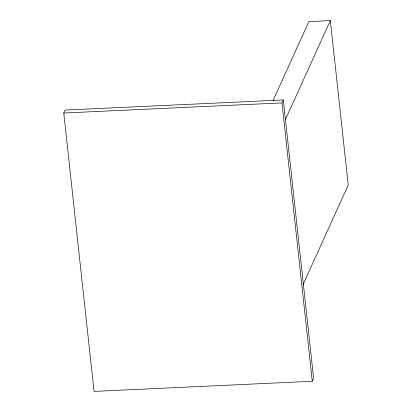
<?xml version="1.0" encoding="UTF-8"?>
<svg xmlns="http://www.w3.org/2000/svg" width="412" height="412" viewBox="0 0 412 412"><rect width="100%" height="100%" fill="white"/><g stroke="black" fill="none" stroke-linecap="round" stroke-linejoin="round"><path stroke-width="0.62" d="M63.767 113.022L65.101 110.076L283.312 99.946L313.614 378.329L312.281 381.27L94.07 391.4L63.767 113.022L281.978 102.892L283.312 99.946M273.074 100.492L308.861 21.599L330.336 20.6L348.233 184.998L302.897 284.934M285.269 119.949L330.336 20.6M281.978 102.892L312.281 381.27"/></g></svg>
